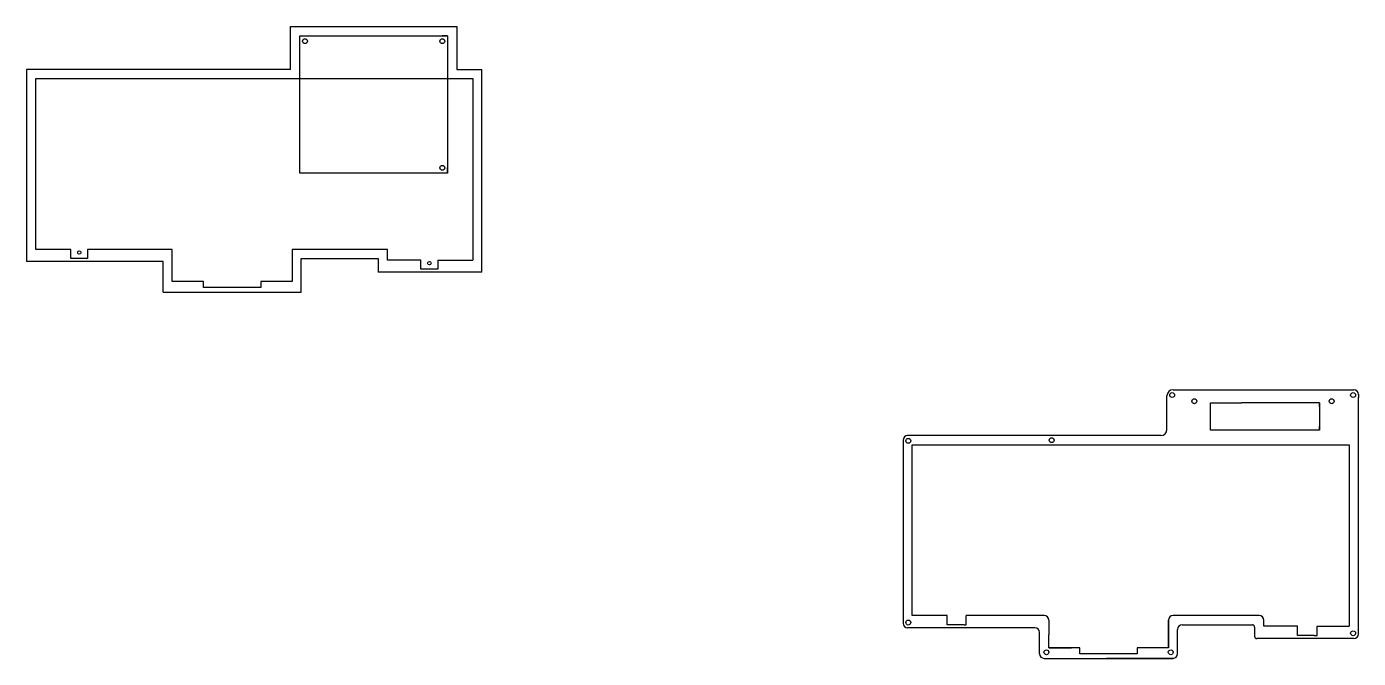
# Model space of a CAD drawing. Header units: inches. Extents: x -382 to 491, y -193 to 221.
import ezdxf

# ---------------------------------------------------------------- set-up
doc = ezdxf.new("R2010")
doc.units = ezdxf.units.IN
doc.header["$MEASUREMENT"] = 0

msp = doc.modelspace()

# ---------------------------------------------------------------- linework, layer by layer
for p, q in [((-209, 193), (-209, 221)), ((-209, 221), (-100, 221)), ((-100, 221), (-100, 193)), ((-203, 215), (-106, 215)), ((-203, 125), (-203, 215)), ((-203, 215), (-199.5, 215)), ((-106, 215), (-109.5, 215)), ((-106, 215), (-106, 125)), ((-209, 193), (-382, 193)), ((-382, 193), (-382, 67)), ((-100, 193), (-83.5, 193)), ((-83.5, 60), (-83.5, 193)), ((-376, 75), (-376, 187)), ((-376, 187), (-89.5, 187)), ((-89.5, 187), (-89.5, 68)), ((-89.5, 187), (-89.5, 68)), ((-106, 125), (-203, 125)), ((-106, 125), (-106, 128.5)), ((-353, 75), (-376, 75)), ((-353, 69), (-353, 75)), ((-286.5, 75), (-342, 75)), ((-342, 75), (-342, 69)), ((-286.5, 54), (-286.5, 75)), ((-145.5, 75), (-208, 75)), ((-208, 75), (-208, 54)), ((-145.5, 68), (-145.5, 75)), ((-292.5, 67), (-382, 67)), ((-342, 69), (-353, 69)), ((-292.5, 47), (-292.5, 67)), ((-202, 69), (-151.5, 69)), ((-202, 47), (-202, 69)), ((-151.5, 69), (-151.5, 60)), ((-123.5, 68), (-145.5, 68)), ((-123.5, 62), (-123.5, 68)), ((-112.5, 62), (-123.5, 62)), ((-112.5, 68), (-112.5, 62)), ((-112.5, 68), (-89.5, 68)), ((-266, 54), (-286.5, 54)), ((-266, 50), (-266, 54)), ((-208, 54), (-228.5, 54)), ((-228.5, 54), (-228.5, 50)), ((-83.5, 60), (-151.5, 60)), ((-292.5, 47), (-202, 47)), ((-228.5, 50), (-266, 50)), ((369.5, -17), (474.5, -17)), ((474.5, -17), (488, -17)), ((365.5, -23), (365.5, -21)), ((365.5, -43), (365.5, -23)), ((394, -43.5), (394, -25.5)), ((394, -25.5), (414.5, -25.5)), ((465.5, -25.5), (414.5, -25.5)), ((465.5, -28.1), (465.5, -25.5)), ((465.5, -25.5), (465.5, -43.5)), ((491, -20), (491, -22)), ((491, -177), (491, -22)), ((414.5, -43.5), (394, -43.5)), ((465.5, -43.5), (414.5, -43.5)), ((465.5, -40.9), (465.5, -43.5)), ((465.5, -43.5), (465.5, -40.9)), ((192.5, -50), (192.5, -170)), ((361.5, -47), (195.5, -47)), ((198.5, -165), (198.5, -53)), ((198.5, -53), (485, -53)), ((485, -53), (485, -172)), ((485, -53), (485, -172)), ((485, -53), (485, -73.5)), ((221.5, -165), (198.5, -165)), ((221.5, -171), (221.5, -165)), ((234, -171), (234, -165)), ((282, -165), (234, -165)), ((285, -165), (282, -165)), ((426, -165), (369.5, -165)), ((279, -173), (195.5, -173)), ((232.5, -171), (221.5, -171)), ((232.5, -171), (234, -171)), ((288, -168), (288, -177.5)), ((366.5, -168), (366.5, -186)), ((366.5, -186), (366.5, -168)), ((366.5, -186), (366.5, -171)), ((372.5, -190), (372.5, -174)), ((375.5, -171), (421.5, -171)), ((423, -172.5), (423, -178.5)), ((429, -172), (429, -168)), ((451, -172), (429, -172)), ((451, -178), (451, -172)), ((464, -172), (485, -172)), ((464, -178), (464, -172)), ((282, -190), (282, -176)), ((288, -186), (288, -177.5)), ((366.5, -186), (366.5, -176.5)), ((488, -180), (424.5, -180)), ((462, -178), (451, -178)), ((462, -178), (464, -178)), ((308.5, -186), (288, -186)), ((288, -186), (303, -186)), ((308.5, -186), (299, -186)), ((308.5, -190), (308.5, -186)), ((346, -190), (308.5, -190)), ((366.5, -186), (346, -186)), ((346, -186), (346, -190)), ((366.5, -186), (346, -186)), ((285, -193), (369.5, -193)), ((369.5, -193), (326, -193))]:
    msp.add_line(p, q)
for centre, radius in [((-199.5, 211.5), 1.6), ((-109.5, 211.5), 1.6), ((-109.5, 128.5), 1.6), ((-347.5, 73), 1.13), ((-118, 66), 1.13), ((368.95, -20.45), 1.6), ((383.5, -24.5), 1.6), ((473.5, -24.5), 1.6), ((487.55, -20.45), 1.6), ((195.95, -50.45), 1.6), ((289.95, -50), 1.6), ((195.95, -169.55), 1.6), ((487.55, -176.55), 1.6), ((286.5, -189), 1.6), ((368, -189), 1.6)]:
    msp.add_circle(centre, radius)
for centre, radius, start, end in [((369.5, -21), 4, 90, 180), ((488, -20), 3, 0, 90), ((361.5, -43), 4, 270, 0), ((195.5, -50), 3, 90, 180), ((285, -168), 3, 0, 90), ((369.5, -168), 3, 90, 180), ((426, -168), 3, 0, 90), ((195.5, -170), 3, 180, 270), ((279, -176), 3, 0, 90), ((375.5, -174), 3, 90, 180), ((421.5, -172.5), 1.5, 0, 90), ((424.5, -178.5), 1.5, 180, 270), ((488, -177), 3, 270, 0), ((285, -190), 3, 180, 270), ((369.5, -190), 3, 270, 0)]:
    msp.add_arc(centre, radius, start, end)

doc.saveas('drawing.dxf')
